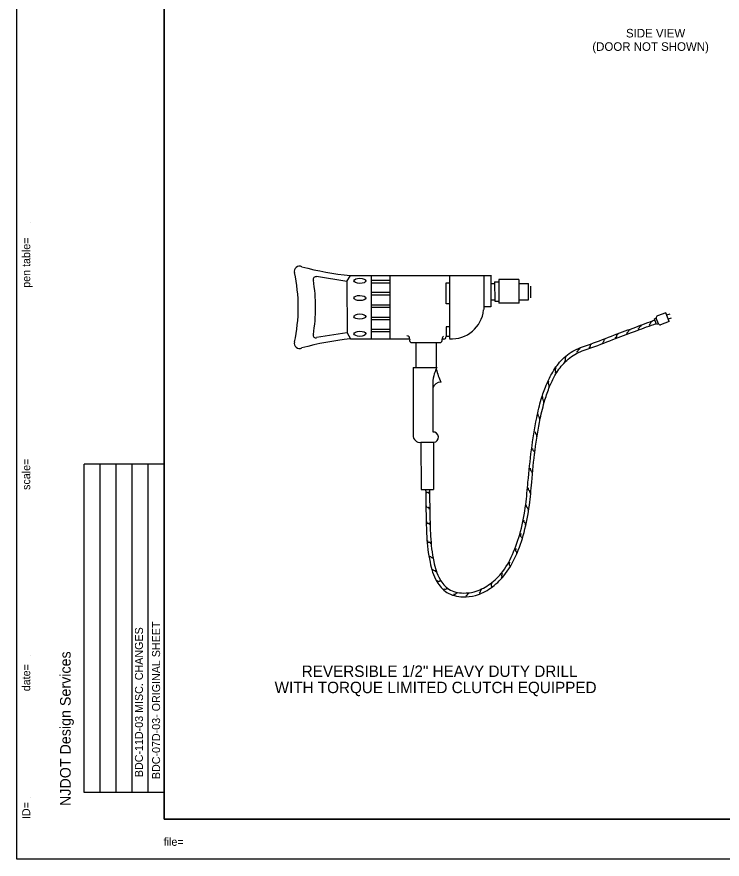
# Model space of a CAD drawing. Extents: x 506709 to 507908, y 495516 to 496176.
# Drawn here: x 506709.1 to 506973.4, y 495516.4 to 495832.1 of the extents above; entities that cross this region are included whole.
import ezdxf

# ---------------------------------------------------------------- set-up
doc = ezdxf.new("R2010")
doc.units = 0
doc.layers.add('1', color=7, linetype='Continuous')
doc.layers.add('41', color=7, linetype='Continuous')

msp = doc.modelspace()

# ---------------------------------------------------------------- linework, layer by layer
at = {"layer": '1'}
for p, q in [((506764.26, 496161.37), (506764.26, 495531.37)), ((506832.79, 495732.91), (506821.4, 495734.72)), ((506832.79, 495732.91), (506834.07, 495735.09)), ((506832.79, 495732.91), (506832.85, 495713.63)), ((506834.07, 495735.09), (506886.68, 495735.09)), ((506841.86, 495735.03), (506841.91, 495711.35)), ((506841.86, 495733.34), (506848.85, 495733.34)), ((506841.86, 495732.44), (506848.85, 495732.44)), ((506848.9, 495735.03), (506848.9, 495711.35)), ((506871.21, 495734.98), (506871.21, 495711.51)), ((506884.03, 495735.25), (506884.03, 495722.37)), ((506886.68, 495735.25), (506886.74, 495723.38)), ((506888.11, 495732.7), (506889.6, 495732.7)), ((506888.11, 495732.7), (506888.17, 495725.55)), ((506897.23, 495733.6), (506889.65, 495733.6)), ((506889.76, 495724.75), (506889.76, 495733.6)), ((506897.28, 495724.75), (506897.28, 495733.66)), ((506871.21, 495732.23), (506869.89, 495732.23)), ((506869.89, 495732.23), (506869.89, 495724.54)), ((506886.68, 495732.17), (506888.11, 495732.17)), ((506897.28, 495732.17), (506900.78, 495732.17)), ((506900.78, 495725.97), (506900.78, 495732.17)), ((506901.63, 495726.82), (506901.63, 495731.11)), ((506841.86, 495728.89), (506848.85, 495728.89)), ((506841.86, 495727.88), (506848.85, 495727.88)), ((506886.74, 495725.97), (506888.17, 495725.97)), ((506897.33, 495725.97), (506900.78, 495725.97)), ((506841.75, 495724.17), (506848.8, 495724.17)), ((506841.75, 495723.32), (506848.8, 495723.32)), ((506871.21, 495724.54), (506869.94, 495724.54)), ((506886.74, 495723.38), (506884.03, 495723.38)), ((506888.17, 495725.55), (506889.76, 495725.55)), ((506897.28, 495724.75), (506889.7, 495724.75)), ((506952.23, 495721.15), (506949.1, 495719.99)), ((506953.5, 495717.87), (506952.23, 495721.15)), ((506953.71, 495720.67), (506952.56, 495720.29)), ((506841.86, 495719.51), (506848.85, 495719.51)), ((506841.86, 495718.66), (506848.85, 495718.66)), ((506948.68, 495719.19), (506947.99, 495718.93)), ((506948.79, 495716.81), (506947.99, 495718.93)), ((506949.48, 495717.07), (506948.68, 495719.19)), ((506949.48, 495717.07), (506948.79, 495716.81)), ((506953.5, 495717.87), (506950.27, 495716.7)), ((506954.24, 495719.19), (506953.16, 495718.76)), ((506832.79, 495713.63), (506821.4, 495711.93)), ((506832.85, 495713.63), (506834.07, 495711.35)), ((506841.86, 495715.06), (506848.85, 495715.06)), ((506841.86, 495714.1), (506848.85, 495714.1)), ((506869.94, 495715.91), (506869.94, 495712.25)), ((506871.21, 495715.91), (506869.94, 495715.91)), ((506834.07, 495711.35), (506856.32, 495711.35)), ((506868.46, 495711.35), (506869.14, 495711.35)), ((506871.21, 495712.25), (506869.94, 495712.25)), ((506857.22, 495710.08), (506867.55, 495710.08)), ((506858.6, 495710.08), (506858.65, 495700.64)), ((506866.18, 495710.08), (506866.23, 495700.64)), ((506857.54, 495700.64), (506857.65, 495675.37)), ((506857.54, 495700.64), (506866.55, 495700.64)), ((506864.96, 495694.18), (506865.01, 495676.53)), ((506860.51, 495672.72), (506865.38, 495672.72)), ((506860.51, 495672.72), (506860.56, 495654.97)), ((506865.17, 495672.72), (506865.22, 495654.97)), ((506734.26, 495541.37), (506734.26, 495664.37)), ((506764.26, 495664.37), (506734.26, 495664.37)), ((506740.26, 495541.37), (506740.26, 495664.37)), ((506746.26, 495541.37), (506746.26, 495664.37)), ((506752.26, 495541.37), (506752.26, 495664.37)), ((506758.26, 495541.37), (506758.26, 495664.37)), ((506860.56, 495654.97), (506865.22, 495654.97)), ((506764.26, 495541.37), (506734.26, 495541.37)), ((506764.26, 495531.37), (507754.26, 495531.37)), ((507757.26, 495516.37), (506709.09, 495516.37))]:
    msp.add_line(p, q, dxfattribs=at)
for centre, radius, start, end in [((506815, 495736.68), 1.94, 63.9384, 194.1679), ((506753.85, 495723.21), 60.68, 347.6354, 12.3646), ((506845.65, 495849.08), 114.6, 254.9304, 264.1643), ((506821.05, 495733.73), 0.925, 72.4353, 202.5438), ((506757.95, 495723.21), 63.07, 350.7291, 9.2709), ((506871.99, 495723.45), 12.06, 266.03, 354.2708), ((506949.26, 495719.39), 0.616, 104.9421, 198.913), ((506950.05, 495717.26), 0.6, 197.9976, 291.9686), ((506815, 495709.74), 1.94, 165.8321, 296.0616), ((506845.65, 495597.34), 114.6, 95.8357, 105.0696), ((506821.05, 495712.7), 0.925, 157.4562, 287.5647), ((506855.11, 495711.39), 1.18, 354.7508, 82.3464), ((506857.21, 495710.95), 0.987, 160.2009, 268.8793), ((506867.5, 495710.95), 0.987, 271.1207, 19.7991), ((506869.6, 495711.39), 1.18, 120.9177, 185.2492), ((506869.01, 495712.16), 0.884, 276.1353, 0.8718), ((506877.33, 495694.51), 12.41, 150.5641, 181.6505), ((506892.08, 495706.78), 26.71, 194.5762, 205.723), ((506868.02, 495691.91), 3.27, 89.9426, 160.4605), ((506865.13, 495674.54), 1.94, 275.0796, 95.0796), ((506860.16, 495675.17), 2.58, 177.2823, 277.299)]:
    msp.add_arc(centre, radius, start, end, dxfattribs=at)
for centre, major_axis in [((506837.62, 495733.12), (-2.23, 0.04)), ((506837.62, 495726.69), (-2.23, 0.04)), ((506837.62, 495719.74), (-2.23, -0.04)), ((506837.62, 495713.3), (-2.23, -0.04))]:
    msp.add_ellipse(centre, major_axis=major_axis, ratio=0.434363, dxfattribs=at)
for points in [[(506862.26, 495654.92), (506862.41, 495645.8), (506862.68, 495637.32), (506863.9, 495627.68), (506866.44, 495620.47), (506870.26, 495616.34), (506876.24, 495614.7), (506880.91, 495615.23), (506886.63, 495617.98), (506891.56, 495622.54), (506896.06, 495630.01), (506899.14, 495638.86), (506901.15, 495649.09), (506902, 495657.62), (506905.23, 495681.57), (506906.98, 495688.51), (506908.73, 495693.49), (506910.69, 495697.62), (506914.03, 495702.18), (506918.85, 495705.94), (506924.57, 495708.12), (506933.47, 495711.56), (506941.47, 495714.53), (506948.66, 495717.15)], [(506863.69, 495654.92), (506863.85, 495645.85), (506864.11, 495637.48), (506865.28, 495628), (506867.66, 495621.21), (506871, 495617.56), (506876.35, 495616.13), (506880.48, 495616.6), (506885.84, 495619.15), (506890.55, 495623.39), (506894.79, 495630.54), (506897.81, 495639.18), (506899.77, 495649.3), (506900.62, 495657.72), (506903.9, 495681.83), (506905.6, 495688.83), (506907.4, 495693.97), (506909.52, 495698.31), (506912.97, 495703.19), (506918.16, 495707.16), (506924.09, 495709.44), (506933, 495712.88), (506941, 495715.8), (506948.16, 495718.48)], [(506947.25, 495718.02), (506946.83, 495717.76), (506946.56, 495717.28), (506946.35, 495716.97), (506946.08, 495716.44)], [(506938.88, 495714.79), (506938.29, 495714.37), (506937.92, 495713.79), (506937.39, 495713.41)], [(506943.12, 495716.28), (506942.48, 495715.91), (506942.32, 495715.69), (506942.16, 495715.32), (506941.74, 495715)], [(506929.6, 495711.4), (506929.13, 495711.08), (506929.07, 495710.82), (506929.02, 495710.55), (506928.81, 495710.18), (506928.39, 495709.65)], [(506934.37, 495713.1), (506933.84, 495712.62), (506933.79, 495712.25), (506933.21, 495711.72)], [(506920.07, 495707.75), (506919.7, 495707.43), (506919.38, 495707.22), (506919.32, 495707.11), (506919.32, 495706.9), (506919.17, 495706.69), (506918.79, 495706.26)], [(506924.57, 495709.44), (506924.15, 495709.23), (506923.93, 495708.96), (506923.93, 495708.75), (506923.83, 495708.54), (506923.62, 495708.12), (506923.4, 495708.01)], [(506914.93, 495704.83), (506914.61, 495704.19), (506914.61, 495703.82), (506914.61, 495703.66), (506914.5, 495703.24), (506914.29, 495702.82)], [(506911.22, 495700.49), (506910.95, 495700.17), (506910.79, 495699.69), (506910.79, 495699.32), (506910.95, 495699.16), (506910.74, 495698.53)], [(506908.36, 495695.5), (506908.14, 495694.92), (506908.2, 495694.6), (506908.3, 495694.34), (506908.41, 495693.97), (506908.41, 495693.65), (506908.41, 495693.28)], [(506906.13, 495689.78), (506906.02, 495689.46), (506906.02, 495689.2), (506906.13, 495688.83), (506906.24, 495688.56), (506906.4, 495688.19), (506906.4, 495687.87), (506906.4, 495687.34)], [(506904.33, 495683.16), (506904.38, 495682.58), (506904.65, 495682.15), (506904.75, 495681.99), (506904.86, 495681.67), (506904.91, 495681.3), (506904.91, 495681.09)], [(506903.27, 495676.48), (506903.38, 495676.22), (506903.38, 495675.95), (506903.53, 495675.79), (506903.64, 495675.63), (506903.69, 495675.53), (506903.75, 495675.37), (506903.85, 495674.84), (506903.85, 495674.63)], [(506902.32, 495670.23), (506902.42, 495669.81), (506902.58, 495669.54), (506902.69, 495669.43), (506902.95, 495669.12), (506903, 495669.01), (506903.06, 495668.43)], [(506901.41, 495662.86), (506901.47, 495662.39), (506901.57, 495662.33), (506901.63, 495662.07), (506901.89, 495661.86), (506902, 495661.7), (506902.05, 495661.33), (506902.16, 495661.17)], [(506863.53, 495653.27), (506863.21, 495653.91), (506862.79, 495653.7), (506862.47, 495654.44)], [(506900.67, 495655.6), (506900.73, 495654.97), (506901.04, 495654.6), (506901.2, 495654.39), (506901.26, 495653.96), (506901.36, 495653.59)], [(506863.63, 495647.55), (506863.32, 495648.24), (506862.89, 495648.08), (506862.57, 495648.82)], [(506899.82, 495649.14), (506899.98, 495648.72), (506900.09, 495648.45), (506900.35, 495648.13), (506900.46, 495647.92), (506900.67, 495647.5), (506900.57, 495647.07)], [(506863.85, 495641.67), (506863.53, 495642.3), (506863.1, 495642.09), (506862.79, 495642.83)], [(506899.08, 495643.47), (506898.98, 495643.2), (506898.98, 495642.89), (506899.19, 495642.67), (506899.4, 495642.57), (506899.51, 495642.04), (506899.56, 495641.51)], [(506897.92, 495638.44), (506897.86, 495637.91), (506897.86, 495637.48), (506898.02, 495637.22), (506898.18, 495637.16), (506898.29, 495636.63)], [(506864.16, 495634.51), (506863.85, 495635.2), (506863.42, 495634.99), (506863.1, 495635.79)], [(506896.06, 495632.77), (506895.96, 495632.24), (506895.96, 495631.92), (506896.22, 495631.71), (506896.27, 495631.28), (506896.27, 495630.91)], [(506864.91, 495629.16), (506864.59, 495629.37), (506864.38, 495629.53), (506864.38, 495629.59), (506864, 495629.64), (506863.79, 495629.85)], [(506866.23, 495624.08), (506865.7, 495624.5), (506865.54, 495624.45), (506865.17, 495624.66), (506864.85, 495624.98)], [(506893.73, 495627.73), (506893.57, 495627.2), (506893.52, 495626.88), (506893.63, 495626.57), (506893.78, 495626.41), (506893.78, 495626.09)], [(506891.03, 495623.6), (506890.82, 495623.28), (506890.82, 495623.02), (506890.71, 495622.7), (506890.82, 495622.43), (506890.82, 495622.17), (506890.6, 495621.85)], [(506867.77, 495620.37), (506867.34, 495620.58), (506867.08, 495620.37), (506866.81, 495620.53), (506866.44, 495620.74)], [(506887.16, 495619.78), (506886.9, 495619.52), (506886.79, 495619.2), (506886.84, 495618.94), (506886.9, 495618.83), (506886.79, 495618.41)], [(506870.58, 495617.51), (506870.05, 495617.72), (506869.83, 495617.51), (506869.62, 495617.51), (506869.2, 495617.51), (506869.04, 495617.61)], [(506874.23, 495616.13), (506873.81, 495616.13), (506873.65, 495615.97), (506873.54, 495615.76), (506873.38, 495615.65), (506873.07, 495615.6), (506872.75, 495615.6)], [(506878.58, 495616.07), (506878.05, 495615.86), (506877.94, 495615.7), (506877.89, 495615.44), (506877.83, 495615.39), (506877.68, 495615.17), (506877.3, 495615.01)], [(506883.08, 495617.29), (506882.87, 495616.98), (506882.82, 495616.98), (506882.66, 495616.66), (506882.6, 495616.34), (506882.34, 495616.13)]]:
    msp.add_spline(points, degree=3, dxfattribs=at)
at = {"layer": '41'}
for points in [[(506709.09, 496176.37), (507757.26, 496176.37), (507757.26, 495516.37), (506709.09, 495516.37)], [(506764.26, 496161.37), (507754.26, 496161.37), (507754.26, 495531.37), (506764.26, 495531.37)]]:
    msp.add_lwpolyline(points, close=True, dxfattribs=at)

# ---------------------------------------------------------------- texts
at = {"layer": '1'}
for s, height, p in [('SIDE VIEW', 3.213, (506937.34, 495824.36)), ('(DOOR NOT SHOWN)', 3.2129, (506924.73, 495819.34)), ('REVERSIBLE 1/2" HEAVY DUTY DRILL', 4.2731, (506815.83, 495584.67)), ('WITH TORQUE LIMITED CLUTCH EQUIPPED', 4.2731, (506805.68, 495578.6))]:
    msp.add_text(s, height=height, dxfattribs=at).set_placement(p)
for s, height, rotation, p in [('...................pentable..................', 0.0432, 90, (506714.09, 495754.44)), ('pen table=', 3, 90, (506714.09, 495730.53)), ('......scale......', 0.0432, 90, (506714.09, 495669.44)), ('scale=', 3, 90, (506714.09, 495654.77)), ('BDC-11D-03 MISC. CHANGES', 3, 90, (506756.34, 495547.11)), ('BDC-07D-03- ORIGINAL SHEET', 3, 90, (506762.76, 495546.37)), ('NJDOT Design Services', 4, 90, (506729.26, 495536.3)), ('.......time......', 0.0432, 90, (506714.09, 495592.44)), ('date=', 3, 90, (506714.09, 495579.31)), ('............who............', 0.0432, 90, (506714.09, 495539.37)), ('ID=', 3, 90, (506714.09, 495531.4)), ('file=', 3, 360, (506764.1, 495521.37)), ('...................bob..................', 0.0432, 360, (506774.09, 495521.37))]:
    msp.add_text(s, height=height, rotation=rotation, dxfattribs=at).set_placement(p)

doc.saveas('drawing.dxf')
